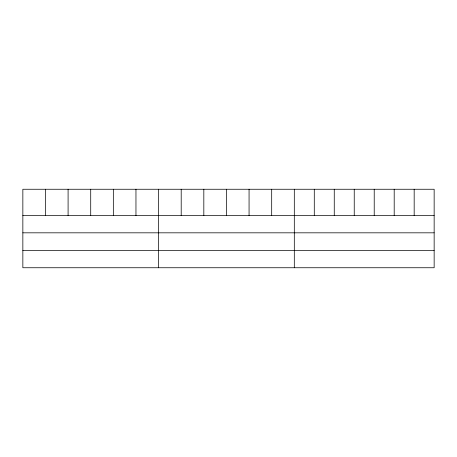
<?xml version="1.0" encoding="UTF-8"?>
<svg xmlns="http://www.w3.org/2000/svg" width="457" height="457" viewBox="0 0 457 457"><rect width="100%" height="100%" fill="white"/><g stroke="black" fill="none" stroke-linecap="round" stroke-linejoin="round"><path stroke-width="0.69" d="M434.15 232.824L434.15 189.255L22.85 189.255L22.85 267.745L434.15 267.745L434.15 232.824L22.85 232.824M22.85 215.624L434.15 215.624M22.85 250.545L434.15 250.545M414.173 189.255L414.173 215.624M394.197 189.255L394.197 215.624M374.22 189.255L374.22 215.624M354.238 189.255L354.238 215.624M334.261 189.255L334.261 215.624M314.285 189.255L314.285 215.624M294.308 189.255L294.308 267.745M271.687 189.255L271.687 215.624M249.065 189.255L249.065 215.624M226.444 189.255L226.444 215.624M203.822 189.255L203.822 215.624M181.201 189.255L181.201 215.624M158.579 189.255L158.579 267.745M135.958 189.255L135.958 215.624M113.336 189.255L113.336 215.624M90.715 189.255L90.715 215.624M68.093 189.255L68.093 215.624M45.471 189.255L45.471 215.624"/></g></svg>
